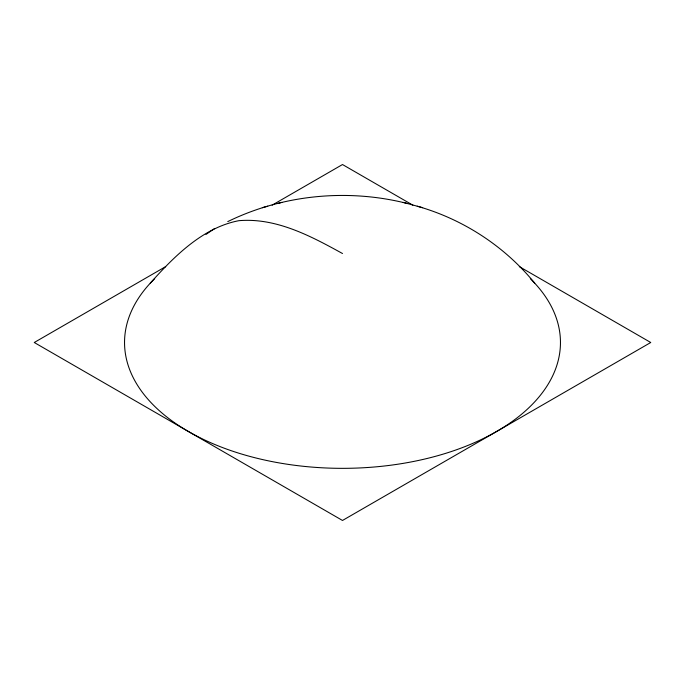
<?xml version="1.0" encoding="UTF-8"?>
<svg xmlns="http://www.w3.org/2000/svg" width="685" height="685" viewBox="0 0 685 685"><rect width="100%" height="100%" fill="white"/><g stroke="black" fill="none" stroke-linecap="round" stroke-linejoin="round"><path stroke-width="1.03" d="M150.272 283.179C173.793 256.738 202.897 227.437 238.971 220.673C276.252 217.565 310.896 236.094 342.5 253.518M205.937 234.458L214.628 228.49M165.693 266.611L34.25 342.5L342.5 520.463L650.75 342.5L519.307 266.611M272.15 205.149L342.5 164.537L412.849 205.149M227.771 221.606C283.033 194.557 348.031 188.384 407.575 203.556M262.338 207.675L267.749 206.228M277.425 203.556L281.818 202.383M417.251 206.228C462.983 219.123 504.734 246.292 534.728 283.179M403.182 202.383L422.662 207.675M530.31 278.641A217.967 125.843 0 0 1 483.088 438.665A217.967 125.843 0 0 1 201.912 438.665A217.967 125.843 0 0 1 154.69 278.641"/></g></svg>
